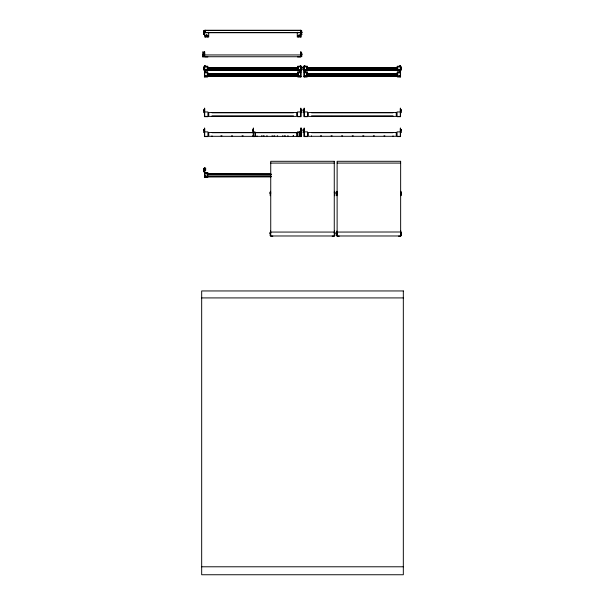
<?xml version="1.0" encoding="UTF-8"?>
<svg xmlns="http://www.w3.org/2000/svg" width="605" height="605" viewBox="0 0 605 605"><rect width="100%" height="100%" fill="white"/><g stroke="black" fill="none" stroke-linecap="round" stroke-linejoin="round"><path stroke-width="0.91" d="M262.003 135.807L261.489 135.845M267.213 135.845L266.699 135.807M272.492 135.807L271.985 135.845M277.703 135.845L277.196 135.807M282.989 135.807L282.474 135.845M288.199 135.845L287.685 135.807M292.964 135.845L293.478 135.807M222.012 135.807L220.908 135.807M232.501 135.845L231.541 135.845M243.134 135.807L242.03 135.807M253.699 135.807L252.595 135.807M264.188 135.845L263.16 135.807M274.821 135.807L273.793 135.845M285.386 135.807L284.282 135.807M321.595 135.807L320.491 135.807M332.153 135.807L331.048 135.807M342.642 135.845L341.613 135.807M353.282 135.807L352.171 135.807M363.839 135.807L362.735 135.807M374.404 135.807L373.3 135.807M384.893 135.845L383.933 135.845M206.434 35.029C203.893 36.882 209.791 36.209 206.683 34.999M204.702 30.447L300.715 30.447M204.702 30.552L203.666 30.552L204.702 30.749M300.715 30.552L301.751 30.552L300.995 30.749M204.702 31.362L203.666 31.362L203.666 33.124L203.946 32.125M300.995 31.362L301.751 31.362L301.751 33.124L301.479 32.125M204.702 32.042L205.254 32.042M203.666 32.125L204.702 32.11M300.995 32.11L301.751 32.141M204.429 32.239L204.982 32.239L204.982 30.25L300.995 30.25L300.995 35.029M300.995 32.239L301.267 37.018L297.267 37.018L297.267 32.239M203.666 32.375L204.429 32.405L203.666 32.496M300.995 32.405L301.751 32.375M205.254 32.541L300.715 32.541M300.995 32.557L301.751 32.496M203.666 32.625L204.429 32.685M300.995 32.625L301.751 32.625M203.666 32.753L204.429 32.799M300.995 32.799L301.751 32.753M203.666 32.874L204.429 32.874M300.995 32.867L301.751 32.874M204.429 34.061L203.666 34.069L203.666 34.561M300.995 34.069L301.751 34.061L301.751 34.561L300.995 34.568M203.666 34.137L204.429 34.099M300.995 34.19L301.751 34.099M203.666 34.251L204.429 34.319M300.995 34.319L301.751 34.319M203.666 34.379L204.429 34.44M300.995 34.379L301.751 34.44M203.666 34.53L204.429 34.561M204.702 35.029L204.429 30.25L204.702 37.018L208.702 37.018L208.702 32.239M203.666 53.051L204.702 53.066M300.715 53.051L301.751 53.051L301.751 54.813L301.479 53.815M203.666 53.815L204.702 53.8M300.715 53.8L301.751 53.83M203.666 54.064L204.429 54.095M300.995 54.095L301.751 54.064M203.666 54.185L204.429 54.185M300.995 54.132L301.751 54.185M203.666 54.314L204.429 54.314M300.995 54.246L301.751 54.314M203.666 54.442L204.429 54.435M300.995 54.374L301.751 54.442M203.666 54.563L204.429 54.556M300.995 54.556L301.751 54.563M203.666 54.79L203.946 53.815M202.713 54.949L203.658 54.949M204.702 54.949L300.715 54.949M204.429 55.751L203.666 55.751L204.429 55.826M300.995 55.751L301.751 55.751L301.751 56.25L300.995 56.227M300.995 55.826L301.751 55.826M203.666 55.94L204.429 55.94M300.995 56.008L301.751 55.94M204.429 56.129L203.666 56.129L204.429 56.257M300.995 56.068L301.751 56.129M202.713 56.741L203.658 56.741M202.713 56.938L202.713 51.758M203.635 56.938L203.658 51.758M207.87 56.938L204.429 56.938L204.429 51.758M297.554 56.938L300.995 56.938L300.995 51.758M205.39 65.945L204.429 65.9L204.429 76.85L207.734 76.85L207.734 72.214L204.702 72.214M304.973 65.945L304.005 65.9L304.005 76.85L307.317 76.812L307.317 72.214L304.285 72.214M399.61 65.945L400.57 65.9L400.57 76.85L397.266 76.812L397.266 72.214L400.298 72.214M204.702 66.066L205.39 66.066M300.027 66.066L300.715 66.066M304.285 66.066L304.973 66.066M399.61 66.066L400.298 66.066M204.702 66.24L207.734 66.24L207.734 70.876M300.715 66.24L297.683 66.24L297.683 70.876M304.285 66.24L307.317 66.24L307.317 70.876M400.298 66.24L397.266 66.263L397.266 70.876L400.57 70.876M204.702 66.467L207.734 66.52M300.715 66.459L297.683 66.52M304.005 66.527L307.317 66.52M397.266 66.52L400.57 66.52M204.702 66.709L203.666 66.694L203.666 68.304M300.715 66.611L301.751 66.694L301.751 68.304M304.285 66.694L303.249 66.694L303.249 68.304M400.298 66.694L401.334 66.694L401.055 68.433L401.334 67.601M207.734 66.822L204.702 66.958M297.683 66.822L300.995 66.83M304.005 66.83L307.317 66.822M397.266 66.822L400.57 66.83M203.666 67.442L204.702 67.442M300.715 67.442L301.479 67.601M303.249 67.473L304.285 67.442M400.298 67.442L401.334 67.473M203.666 67.601L203.946 68.456M303.249 67.601L303.521 68.456M203.666 67.707L204.429 67.715M207.265 67.722L298.152 67.692M300.995 67.715L301.751 67.707M303.249 67.707L304.005 67.715M306.848 67.722L397.735 67.692M400.57 67.715L401.334 67.707M203.666 67.828L204.429 67.775M207.265 67.805L298.152 67.805M301.751 67.828L300.995 67.828L301.751 67.957M303.249 67.828L304.005 67.828L303.249 67.957M306.848 67.805L397.735 67.805M400.57 67.828L401.334 67.828M203.666 67.957L204.429 67.957M207.265 67.911L298.152 67.942M306.848 67.911L397.735 67.942M400.57 67.957L401.334 67.957M203.666 68.085L204.429 68.017M207.265 68.085L298.152 68.085M300.995 68.017L301.751 68.085M303.249 68.085L304.005 68.078M306.848 68.085L397.735 68.085M400.57 68.078L401.334 68.085M203.666 68.206L204.429 68.176M207.265 68.115L298.152 68.214M300.995 68.131L301.751 68.206M303.249 68.206L304.005 68.131M306.848 68.214L397.735 68.115M400.57 68.199L401.334 68.206M204.702 69.477L203.666 69.401L203.666 69.893L204.429 69.893M300.995 69.469L301.751 69.469L300.995 69.583M304.005 69.401L303.249 69.431L303.249 69.893L304.005 69.893M400.298 69.454L401.334 69.394L401.334 69.893L400.57 69.9M203.666 69.583L204.702 69.552M303.249 69.522L304.005 69.583M400.298 69.552L401.334 69.522M203.666 69.651L204.702 69.704M300.995 69.651L301.751 69.711M303.249 69.651L304.005 69.711M400.298 69.651L401.334 69.651M203.666 69.772L204.702 69.847M207.265 69.802L298.152 69.802M300.995 69.772L301.751 69.862L301.751 69.401M303.249 69.772L304.005 69.772M306.848 69.802L397.735 69.802M400.298 69.847L401.334 69.862M204.702 69.953L300.715 69.953M300.995 69.893L301.751 69.9M304.285 69.953L400.298 69.953M204.702 70.059L300.715 70.059M304.285 70.059L400.298 70.059M207.265 70.195L298.152 70.195M306.848 70.195L397.735 70.195M204.702 70.256L300.715 70.256M304.285 70.256L400.298 70.256M297.683 70.452L204.702 70.513M307.317 70.452L397.266 70.452M297.683 70.513L300.715 70.513M304.285 70.513L307.317 70.513M397.266 70.513L400.298 70.513M204.702 70.709L207.734 70.709M297.683 70.709L300.715 70.709M304.285 70.709L307.317 70.709M397.266 70.709L400.298 70.709M204.429 70.876L207.734 70.838M297.683 70.838L300.995 70.876M304.005 70.876L307.317 70.838M204.702 71.874L205.39 72.214M300.715 71.874L300.027 72.214M304.285 71.874L304.973 72.214M400.298 71.874L399.61 72.214M204.702 71.919L205.39 71.919M300.027 71.919L300.715 71.919M304.285 71.919L304.973 71.919M399.61 71.919L400.298 71.919M204.702 72.04L205.39 72.04M300.027 72.04L300.715 72.04M304.285 72.04L304.973 72.04M399.61 72.04L400.298 72.04M300.715 72.214L297.683 72.214L297.683 76.85L300.995 76.85L300.995 65.9L300.027 66.24M204.429 72.502L207.734 72.494M297.683 72.494L300.715 72.494M304.285 72.494L307.317 72.494M397.266 72.494L400.298 72.532M204.702 72.774L207.734 72.797M297.683 72.797L300.715 72.797M304.285 72.797L307.317 72.797M397.266 72.797L400.57 72.842M298.152 73.644L207.265 73.644L298.152 73.757M306.848 73.644L397.735 73.644L306.848 73.757M298.152 73.893L207.265 73.893L298.152 74.029M306.848 73.863L397.735 73.893M306.848 73.931L397.735 74.029M207.265 74.067L298.152 74.067M306.848 74.067L397.735 74.067M298.152 74.165L207.265 74.271L298.152 74.324M397.735 74.165L306.848 74.271L397.735 74.324M207.265 75.754L298.152 75.754M306.848 75.754L397.735 75.754M207.265 75.799L298.152 75.905M306.848 75.799L397.735 75.905M204.702 75.928L300.715 76.033M304.285 75.928L400.298 76.033M207.265 76.147L298.152 76.147M306.848 76.147L397.735 76.147M204.702 76.23L300.715 76.207M304.285 76.23L400.298 76.207M207.265 76.396L298.152 76.313M306.848 76.396L397.735 76.396M204.702 76.487L300.715 76.487M304.285 76.487L400.298 76.487M204.429 76.805L207.734 76.684M297.683 76.684L300.995 76.805M304.005 76.805L307.317 76.684M397.266 76.684L400.57 76.805M204.702 109.513L203.666 109.513L203.666 111.275M300.715 109.513L301.751 109.513L301.751 111.275M304.285 109.513L303.249 109.513L303.249 111.275M400.298 109.513L401.334 109.513L401.334 111.275M203.666 110.261L204.702 110.261M300.715 110.261L301.751 110.261M303.249 110.261L304.285 110.261M400.298 110.261L401.334 110.261M204.702 111.963L207.938 111.963L207.938 116.387L204.702 116.387M300.715 111.963L297.478 111.963L297.478 116.387L300.715 116.485L300.715 108.219M304.285 111.963L307.522 111.963L307.522 116.387L304.285 116.485L304.285 108.219M400.298 111.963L397.061 111.963L397.061 116.387L400.298 116.485L400.298 108.219M211.992 112.802L293.433 112.802M311.567 112.802L393.008 112.802M207.87 116.682L204.429 116.682L204.429 108.219M297.554 116.682L300.995 116.682L300.995 108.219M307.446 116.682L304.005 116.682L304.005 108.219M397.13 116.682L400.57 116.682L400.57 108.219M300.715 129.198L301.237 129.198M204.702 129.425L203.666 129.425L203.666 131.187M253.404 129.425L252.89 129.425L252.89 131.187M300.715 129.425L301.751 129.425L301.751 131.187M304.285 129.425L303.249 129.425L303.249 131.187M400.298 129.425L401.334 129.425L401.334 131.187M300.715 129.697L301.237 129.697M203.666 130.181L204.702 130.181M252.89 130.181L253.404 130.181M300.715 130.181L301.751 130.181M303.249 130.181L304.285 130.181M400.298 130.181L401.334 130.181M300.715 131.187L301.237 131.187M204.702 131.882L207.938 131.882L207.938 136.299L204.702 136.405L204.702 128.139M253.404 131.882L255.007 131.882L255.007 136.299M301.093 131.882L297.478 131.882L297.478 136.299M304.285 131.882L307.522 131.882L307.522 136.299L304.285 136.299M400.298 131.882L397.061 131.882L397.061 136.299L400.298 136.405L400.298 128.139M211.992 132.714L297.478 132.714M311.567 132.714L393.008 132.714M207.87 136.601L204.429 136.601L204.429 128.139M254.97 136.601L253.268 136.601L253.268 128.139M297.547 136.601L301.237 136.601L301.237 128.139M307.453 136.601L304.005 136.601L304.005 128.139M397.13 136.601L400.57 136.601L400.57 128.139M270.738 163.085L334.262 163.085M337.121 163.085L400.646 163.085M204.702 168.031L205.67 168.031L205.67 170.323L203.666 170.307L203.734 168.334L204.702 168.334M203.666 168.561L205.39 168.53L205.39 170.126L204.702 170.126M203.734 168.583L204.702 168.583M203.734 168.697L204.702 168.697M203.734 168.825L204.702 168.825M203.666 169.309L204.702 169.309M203.666 169.574L204.429 169.574M203.734 169.71L205.39 169.71M203.666 169.823L204.429 169.892M203.666 170.073L204.429 169.952M203.666 170.179L204.429 170.073M204.702 171.253L203.666 171.298L203.666 171.76L204.429 171.737M203.666 171.449L204.429 171.449M203.666 171.586L204.429 171.586M203.666 171.699L204.429 171.646M204.702 172.251L205.39 172.289M204.702 172.417L205.39 172.417M207.734 172.591L204.702 172.591L207.734 172.614L207.734 177.227L204.429 177.182M204.429 172.909L207.734 172.871M204.429 173.143L207.734 173.174M207.265 174.021L270.979 174.051M207.265 174.134L270.979 174.134M207.265 174.24L270.979 174.27M207.265 174.406L270.979 174.444M207.265 174.542L270.979 174.542M207.265 174.648L270.979 174.701M270.979 176.123L205.39 176.176L205.39 174.868M204.702 176.305L270.979 176.282M204.429 176.486L270.979 176.418M204.702 176.607L270.979 176.516M207.265 176.69L271.448 176.69M204.429 176.789L270.979 176.773M204.429 177.031L207.734 177.061M270.738 192.065L270.057 192.065L270.057 193.827M334.262 192.065L334.943 192.065L334.943 193.827M337.121 192.065L336.44 192.065L336.44 193.827M400.828 192.065L401.334 192.065L401.334 193.827M270.057 192.814L270.738 192.814M334.262 192.814L334.943 192.814M336.44 192.814L337.121 192.814M400.828 192.814L401.334 192.814M270.556 232.063L334.444 232.063M336.94 232.063L400.646 231.995M270.738 232.29L270.057 232.29L270.057 234.052M334.262 232.29L334.943 232.29L334.943 234.052M337.121 232.29L336.44 232.29L336.44 234.052M400.646 232.29L401.334 232.29L401.334 234.052M270.057 233.046L270.738 233.046M334.262 233.046L334.943 233.046M336.44 233.046L337.121 233.046M400.646 233.046L401.334 233.046M272.817 236.177L270.556 236.177L270.556 231.004M332.183 236.177L334.444 236.177L334.444 231.004M339.208 236.177L336.94 236.177L336.94 231.004M398.566 236.177L400.828 236.177L400.828 231.004M201.677 297.917L403.323 297.917M201.677 566.787L403.323 566.787M401.334 112.22L401.334 112.711M401.334 132.14L401.334 132.624M401.334 194.772L401.334 195.264M401.334 235.005L401.334 235.489M401.153 192.829L401.153 193.827M401.153 233.054L401.153 234.052M401.055 110.276L401.055 111.275M401.055 130.188L401.055 131.187M400.828 191.286L400.828 195.74M400.298 65.9L400.298 76.85M399.61 75.829L399.61 76.343M393.008 116.387L393.008 115.888L311.567 115.888L311.567 116.485M393.008 135.807L393.008 136.299M337.03 193.124L337.03 193.895M336.94 191.286L336.94 195.74M336.622 192.829L336.622 193.827M336.622 233.054L336.622 234.052M336.44 194.772L336.44 195.264M336.44 235.005L336.44 235.489M334.943 194.772L334.943 195.264M334.943 235.005L334.943 235.489M334.762 192.844L334.762 193.827M334.762 233.054L334.762 234.052M334.444 191.286L334.444 195.74M311.567 135.807L311.567 136.405M304.973 75.829L304.973 76.343M304.285 65.9L304.285 76.85M304.285 128.139L304.285 136.405M303.521 110.276L303.521 111.275M303.521 130.188L303.521 131.187M303.249 112.22L303.249 112.711M303.249 132.14L303.249 132.624M301.751 112.22L301.751 112.711M301.751 132.14L301.751 132.624M301.608 129.425L301.608 131.187M301.608 132.14L301.608 132.624M301.479 67.457L301.479 68.456M301.479 110.276L301.479 111.275M301.479 130.188L301.479 131.187M301.093 128.139L301.093 136.405L208.748 136.299L208.748 132.48L299.089 132.48L299.089 136.299M300.995 128.139L300.995 136.601M300.715 30.25L300.715 32.738L205.254 32.738L205.254 30.25M300.715 51.758L300.715 56.741L204.702 56.741L204.702 51.758M300.715 65.9L300.715 76.85M300.715 128.139L300.715 136.405M300.375 37.018C301.638 34.303 296.904 34.303 298.167 37.018M300.027 75.829L300.027 76.343M299.49 131.882L299.49 136.299M296.669 132.48L296.669 136.299M293.433 116.387L293.433 115.888L211.992 115.888L211.992 116.485M293.433 135.807L293.433 136.299M270.647 193.124L270.647 193.895M270.556 191.286L270.556 195.74M270.238 192.844L270.238 193.827M270.238 233.054L270.238 234.052M270.057 194.772L270.057 195.264M270.057 235.005L270.057 235.489M257.019 135.807L257.019 136.405M255.416 132.48L255.416 136.299M253.404 128.139L253.404 136.405M253.026 130.188L253.026 131.187M252.89 132.14L252.89 132.624M211.992 135.807L211.992 136.405M207.802 37.018C209.065 34.303 204.339 34.303 205.602 37.018M205.39 75.829L205.39 76.343M204.702 65.9L204.702 76.85M204.702 108.219L204.702 116.485M204.702 177.227L204.702 167.767L204.429 177.227M203.946 110.276L203.946 111.275M203.946 130.188L203.946 131.187M203.946 169.324L203.946 170.323M203.666 112.22L203.666 112.711M203.666 132.14L203.666 132.624M206.434 35.619L206.978 35.672L206.434 35.619M298.318 35.521C299.626 38.274 301.086 33.525 298.318 35.521M299.006 35.619L299.543 35.672L299.006 35.619M298.152 68.32L207.265 68.32L298.152 68.373M397.735 68.32L306.848 68.32L397.735 68.373M296.669 112.56L208.748 112.56L208.748 116.387L296.669 116.387L296.669 112.56M396.252 112.56L308.331 112.56L308.331 116.387L396.252 116.387L396.252 112.56M396.252 132.48L308.331 132.48L308.331 136.299L396.252 136.299L396.252 132.48M334.262 161.293L270.738 161.293L270.738 235.98L334.262 235.98L334.262 161.293M400.646 161.293L337.121 161.293L337.121 235.98L400.646 235.98L400.646 161.293M403.323 290.952L201.677 290.952L201.677 574.75L403.323 574.75L403.323 290.952"/></g></svg>
